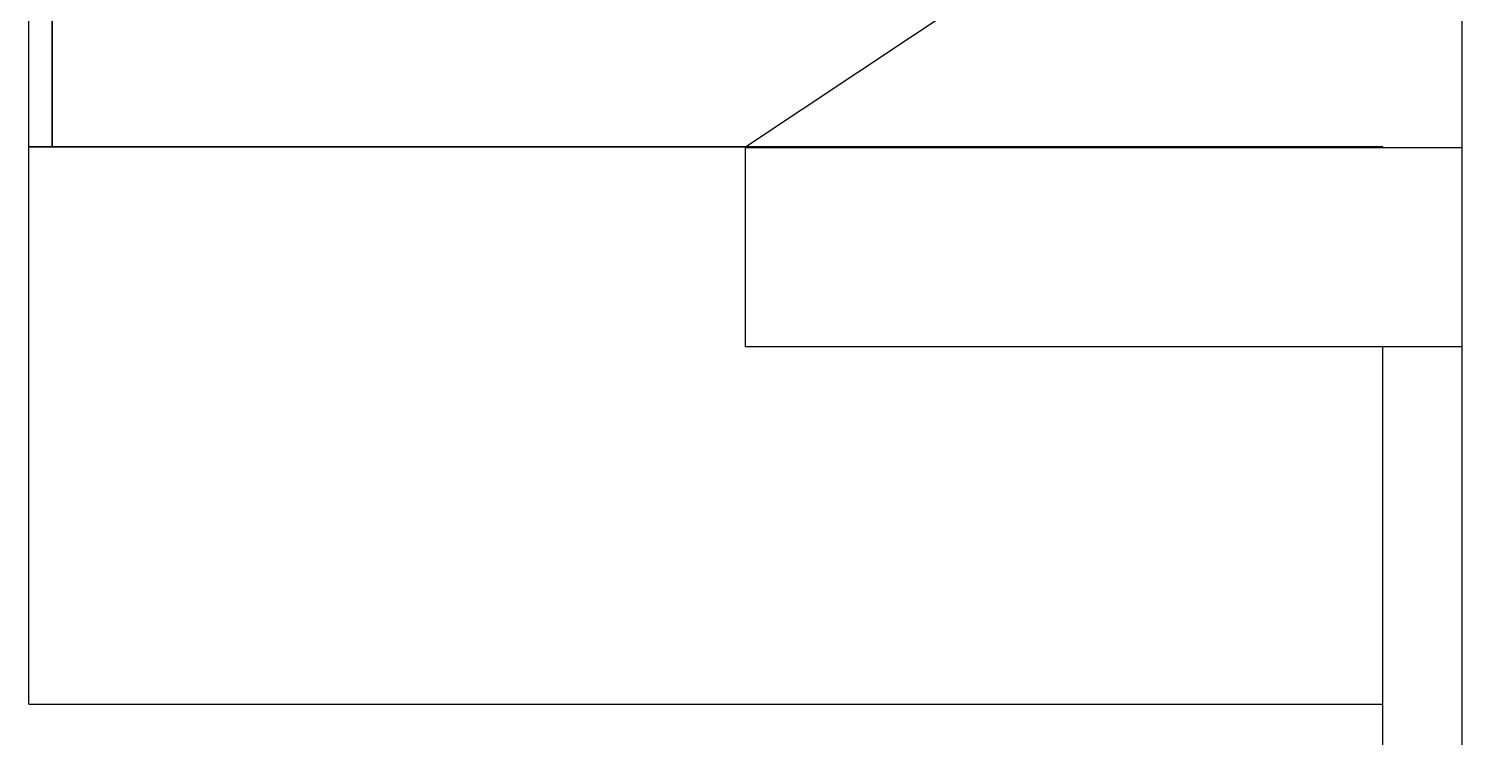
# Model space of a CAD drawing. Header units: inches. Extents: x 1397 to 20304, y -27267 to -746.
# Drawn here: x 2785.55 to 2821.55, y -9134 to -9116.19 of the extents above; entities that cross this region are included whole.
import ezdxf

# ---------------------------------------------------------------- set-up
doc = ezdxf.new("R2010")
doc.units = ezdxf.units.IN
doc.header["$LTSCALE"] = 17
doc.header["$MEASUREMENT"] = 0
doc.layers.add('OUTLINE', color=1, linetype='Continuous', lineweight=25)

msp = doc.modelspace()

# ---------------------------------------------------------------- linework, layer by layer
for p, q in [((2785.555, -9119.163), (2785.555, -9085.338)), ((2786.144, -9115.927), (2786.144, -9119.163)), ((2786.147, -9119.163), (2786.147, -9115.927)), ((2786.144, -9119.163), (2785.555, -9119.163)), ((2819.555, -9119.163), (2785.555, -9119.163)), ((2786.147, -9119.163), (2786.144, -9119.163))]:
    msp.add_line(p, q)
at = {"layer": 'OUTLINE'}
for p, q in [((2821.555, -9119.163), (2821.555, -9009.163)), ((2785.555, -9133.163), (2785.555, -9085.163)), ((2803.555, -9119.163), (2821.555, -9107.163)), ((2785.555, -9119.163), (2819.555, -9119.163)), ((2785.555, -9124.163), (2785.555, -9119.163)), ((2803.555, -9119.179), (2821.555, -9119.179)), ((2803.555, -9124.179), (2803.555, -9119.179)), ((2819.555, -9119.179), (2819.555, -9119.163)), ((2821.555, -9231.163), (2821.555, -9119.163)), ((2803.555, -9124.179), (2821.555, -9124.179)), ((2819.555, -9220.496), (2819.555, -9124.179)), ((2785.555, -9133.163), (2819.555, -9133.163))]:
    msp.add_line(p, q, dxfattribs=at)

doc.saveas('drawing.dxf')
